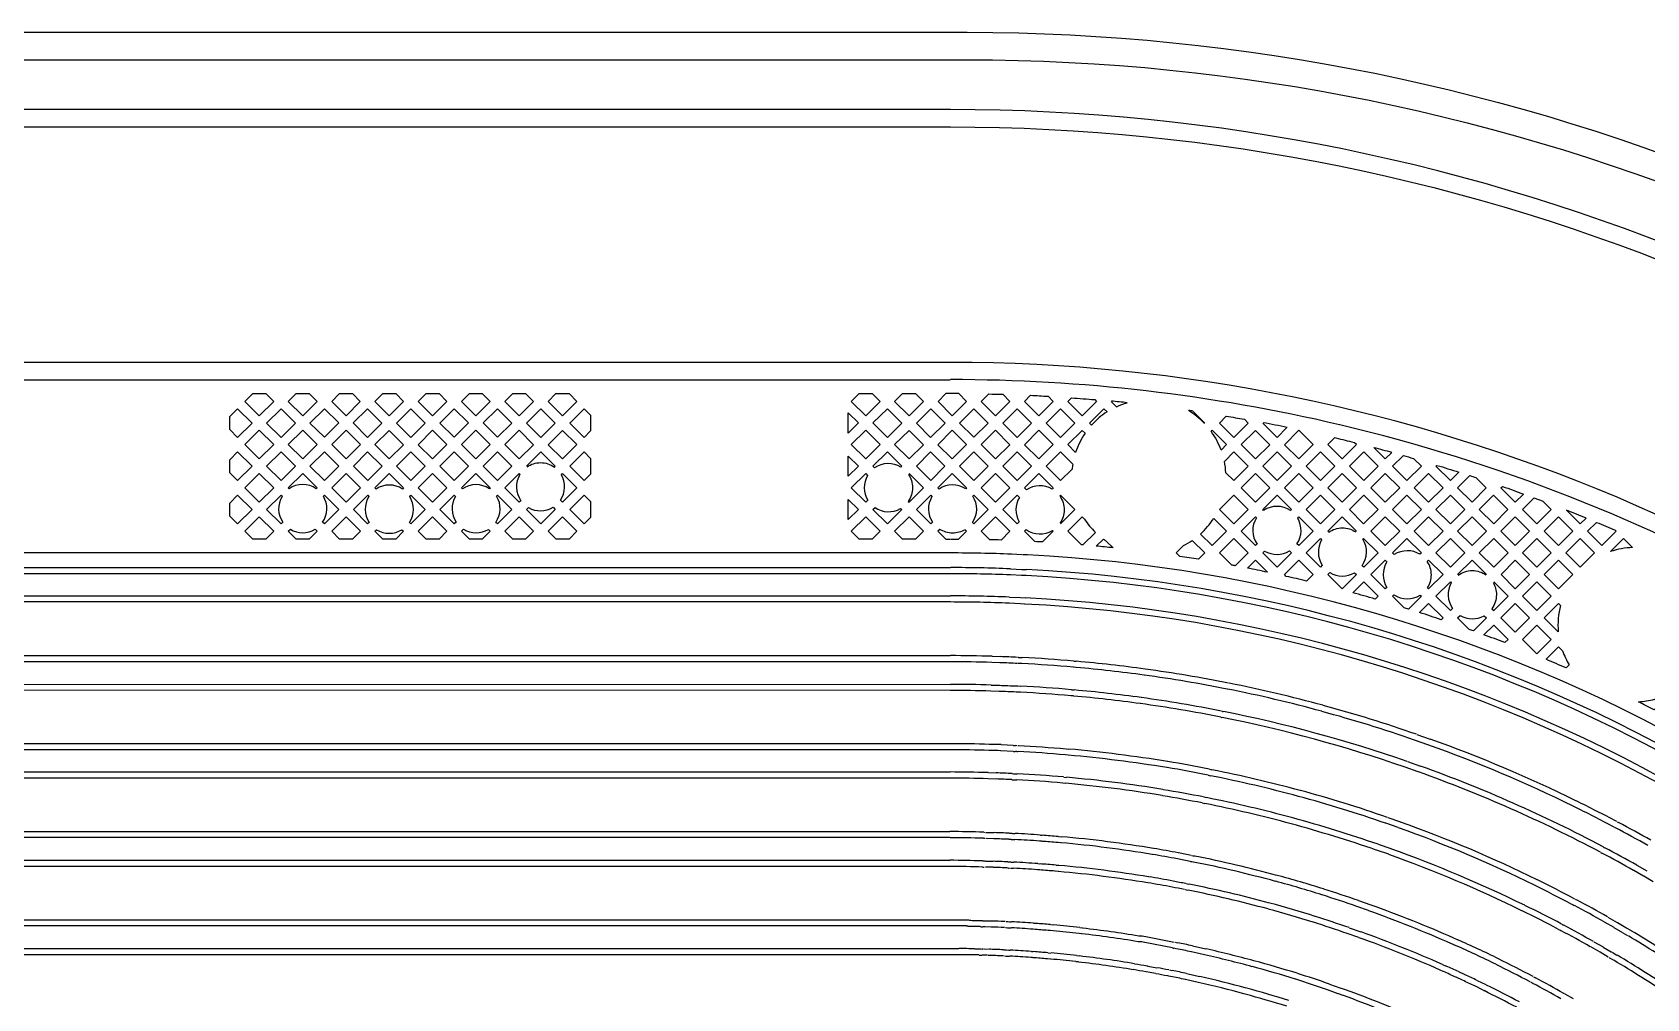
# Model space of a CAD drawing. Header units: millimetres. Extents: x 3175 to 3429, y -23 to 156.
# Drawn here: x 3305.44 to 3317.36, y 96.18 to 103.31 of the extents above; entities that cross this region are included whole.
import ezdxf

# ---------------------------------------------------------------- set-up
doc = ezdxf.new("R2010")
doc.units = ezdxf.units.MM
doc.header["$LTSCALE"] = 23.1
doc.layers.add('gbr-dxf_layer0', color=7, linetype='CONTINUOUS')
doc.layers.add('gbr-outline-dxf_layer1', color=2, linetype='CONTINUOUS')

msp = doc.modelspace()

# ---------------------------------------------------------------- linework, layer by layer
at = {"layer": 'gbr-dxf_layer0'}
for p, q in [((3311.468, 100.352), (3311.468, 100.501)), ((3313.146, 100.209), (3313.089, 100.267)), ((3311.468, 100.033), (3311.468, 100.181)), ((3311.468, 99.713), (3311.468, 99.861)), ((3312.752, 99.454), (3312.673, 99.458)), ((3312.775, 99.453), (3312.755, 99.454)), ((3312.788, 99.452), (3312.777, 99.453)), ((3316.709, 98.884), (3316.605, 98.988))]:
    msp.add_line(p, q, dxfattribs=at)
at = {"layer": 'gbr-dxf_layer0', "color": 1}
for p, q in [((3312.221, 99.314), (3284.523, 99.314)), ((3284.524, 99.359), (3312.222, 99.359)), ((3312.666, 99.35), (3312.75, 99.346)), ((3312.747, 99.301), (3312.666, 99.305)), ((3312.78, 99.3), (3312.748, 99.301)), ((3312.751, 99.346), (3312.783, 99.344)), ((3312.222, 99.105), (3284.517, 99.105)), ((3284.519, 99.15), (3312.221, 99.15)), ((3312.738, 99.092), (3312.656, 99.096)), ((3312.657, 99.141), (3312.739, 99.137)), ((3312.769, 99.09), (3312.739, 99.092)), ((3312.74, 99.137), (3312.773, 99.135))]:
    msp.add_line(p, q, dxfattribs=at)
at = {"layer": 'gbr-dxf_layer0', "color": 2}
for p, q in [((3284.487, 98.709), (3312.22, 98.709)), ((3312.53, 98.704), (3312.59, 98.702)), ((3312.219, 98.664), (3284.488, 98.664)), ((3312.587, 98.657), (3312.528, 98.659)), ((3312.748, 98.65), (3312.721, 98.652)), ((3313.148, 98.622), (3313.129, 98.624)), ((3313.134, 98.668), (3313.15, 98.667)), ((3312.219, 98.452), (3285.061, 98.455)), ((3285.062, 98.5), (3312.22, 98.497)), ((3312.581, 98.445), (3312.521, 98.447)), ((3312.523, 98.492), (3312.581, 98.49)), ((3312.719, 98.485), (3312.739, 98.483)), ((3313.116, 98.457), (3313.134, 98.456)), ((3313.129, 98.411), (3313.111, 98.413)), ((3315.746, 98.051), (3315.648, 98.085)), ((3315.664, 98.127), (3315.762, 98.093)), ((3315.675, 97.851), (3315.578, 97.885)), ((3315.595, 97.927), (3315.691, 97.893)), ((3317.289, 97.161), (3317.363, 97.119)), ((3317.339, 97.081), (3317.266, 97.122)), ((3317.409, 97.04), (3317.34, 97.08))]:
    msp.add_line(p, q, dxfattribs=at)
at = {"layer": 'gbr-dxf_layer0', "color": 3}
for p, q in [((3312.219, 98.014), (3284.457, 98.014)), ((3284.459, 98.059), (3312.218, 98.059)), ((3312.686, 98.002), (3312.594, 98.007)), ((3312.597, 98.052), (3312.686, 98.047)), ((3312.709, 98.001), (3312.701, 98.002)), ((3312.703, 98.047), (3312.712, 98.046)), ((3313.091, 97.975), (3313.071, 97.976)), ((3313.076, 98.021), (3313.096, 98.019)), ((3284.458, 97.85), (3312.219, 97.85)), ((3312.501, 97.845), (3312.56, 97.843)), ((3312.218, 97.805), (3284.457, 97.805)), ((3312.557, 97.798), (3312.501, 97.8)), ((3313.073, 97.766), (3313.052, 97.768)), ((3313.058, 97.812), (3313.078, 97.81)), ((3315.45, 97.514), (3315.544, 97.481)), ((3315.527, 97.439), (3315.436, 97.471)), ((3315.457, 97.242), (3315.367, 97.273)), ((3315.38, 97.316), (3315.473, 97.284)), ((3317.074, 96.779), (3317.144, 96.739)), ((3317.121, 96.701), (3317.051, 96.74)), ((3317.186, 96.663), (3317.122, 96.7)), ((3317.146, 96.738), (3317.207, 96.702)), ((3317.223, 96.641), (3317.189, 96.661)), ((3317.017, 96.519), (3316.948, 96.558)), ((3316.971, 96.596), (3317.04, 96.558)), ((3317.041, 96.557), (3317.099, 96.522)), ((3317.078, 96.483), (3317.017, 96.519)), ((3317.117, 96.46), (3317.09, 96.476)), ((3317.101, 96.521), (3317.107, 96.518))]:
    msp.add_line(p, q, dxfattribs=at)
at = {"layer": 'gbr-dxf_layer0', "color": 4}
for p, q in [((3284.499, 97.41), (3312.217, 97.41)), ((3312.471, 97.405), (3312.478, 97.404)), ((3312.486, 97.404), (3312.544, 97.402)), ((3312.887, 97.384), (3312.899, 97.383)), ((3313.019, 97.374), (3313.04, 97.372)), ((3312.218, 97.365), (3284.5, 97.365)), ((3312.543, 97.357), (3312.485, 97.359)), ((3312.896, 97.338), (3312.881, 97.339)), ((3313.037, 97.327), (3313.016, 97.329)), ((3312.218, 97.153), (3284.34, 97.153)), ((3284.342, 97.198), (3312.217, 97.198)), ((3312.473, 97.193), (3312.481, 97.193)), ((3312.536, 97.146), (3312.48, 97.148)), ((3312.484, 97.192), (3312.536, 97.191)), ((3312.868, 97.173), (3312.882, 97.172)), ((3313.001, 97.162), (3313.021, 97.161)), ((3312.88, 97.127), (3312.865, 97.128)), ((3313.018, 97.116), (3312.995, 97.118)), ((3315.235, 96.9), (3315.324, 96.869)), ((3315.307, 96.827), (3315.221, 96.857)), ((3315.237, 96.627), (3315.151, 96.657)), ((3315.165, 96.7), (3315.251, 96.669)), ((3315.947, 96.57), (3315.922, 96.581)), ((3315.939, 96.623), (3315.965, 96.612)), ((3315.854, 96.429), (3315.88, 96.417)), ((3315.86, 96.377), (3315.837, 96.387)), ((3316.001, 96.313), (3315.954, 96.334)), ((3315.972, 96.376), (3316.019, 96.354)), ((3316.11, 96.311), (3316.175, 96.28)), ((3316.154, 96.24), (3316.092, 96.27)), ((3316.756, 96.212), (3316.819, 96.177))]:
    msp.add_line(p, q, dxfattribs=at)
at = {"layer": 'gbr-dxf_layer0', "color": 5}
for p, q in [((3312.405, 96.754), (3312.441, 96.753)), ((3312.441, 96.708), (3312.405, 96.709)), ((3312.459, 96.752), (3312.478, 96.752)), ((3312.476, 96.707), (3312.46, 96.707)), ((3312.522, 96.705), (3312.477, 96.707)), ((3312.48, 96.752), (3312.524, 96.75)), ((3312.633, 96.746), (3312.635, 96.746)), ((3312.846, 96.688), (3312.833, 96.689)), ((3312.834, 96.734), (3312.849, 96.733)), ((3312.979, 96.677), (3312.957, 96.679)), ((3312.96, 96.724), (3312.982, 96.722)), ((3313.19, 96.655), (3313.173, 96.657)), ((3313.177, 96.702), (3313.197, 96.7)), ((3284.498, 96.546), (3312.284, 96.546)), ((3312.401, 96.545), (3312.435, 96.544)), ((3312.456, 96.543), (3312.467, 96.543)), ((3312.47, 96.543), (3312.5, 96.542)), ((3312.615, 96.537), (3312.622, 96.537)), ((3313.862, 96.551), (3313.656, 96.592)), ((3313.664, 96.636), (3313.873, 96.594)), ((3313.889, 96.545), (3313.872, 96.549)), ((3313.88, 96.593), (3313.897, 96.589)), ((3314.009, 96.566), (3314.107, 96.544)), ((3312.286, 96.501), (3284.497, 96.501)), ((3312.432, 96.499), (3312.398, 96.5)), ((3312.469, 96.498), (3312.455, 96.498)), ((3312.496, 96.497), (3312.47, 96.498)), ((3312.828, 96.479), (3312.817, 96.48)), ((3312.819, 96.525), (3312.832, 96.524)), ((3312.96, 96.468), (3312.938, 96.47)), ((3312.943, 96.515), (3312.963, 96.513)), ((3313.167, 96.447), (3313.148, 96.449)), ((3313.154, 96.494), (3313.173, 96.492)), ((3314.096, 96.501), (3314.001, 96.522)), ((3313.737, 96.361), (3313.667, 96.374)), ((3313.83, 96.344), (3313.824, 96.345)), ((3313.846, 96.34), (3313.831, 96.343)), ((3313.839, 96.388), (3313.856, 96.384)), ((3314.051, 96.296), (3313.956, 96.317)), ((3313.966, 96.361), (3314.061, 96.34)), ((3315.085, 96.213), (3315.006, 96.241)), ((3315.02, 96.284), (3315.103, 96.255)), ((3315.121, 96.2), (3315.087, 96.212)), ((3315.105, 96.254), (3315.135, 96.243))]:
    msp.add_line(p, q, dxfattribs=at)
at = {"layer": 'gbr-dxf_layer0', "linetype": 'Continuous'}
for points in [[(3280.54, 94.446), (3280.54, 102.311, -0.414216), (3281.337, 103.108), (3312.345, 103.108, -0.202307), (3323.015, 98.606, 0.202311), (3324.235, 98.091), (3329.735, 98.091, 0.202315), (3330.956, 98.606, -0.202307), (3341.626, 103.108), (3363.157, 103.108, -0.414217), (3363.953, 102.311), (3363.953, 99.379)], [(3330.552, 97.95, -0.11836), (3329.611, 97.724), (3324.111, 97.724, -0.202298), (3322.628, 98.35, 0.202302), (3312.221, 102.741), (3281.21, 102.741, -0.1755), (3281.098, 102.694), (3280.94, 102.535, -0.021764), (3280.941, 102.52, -0.125832), (3280.919, 102.434), (3280.919, 101.69, -0.355796), (3280.879, 101.641)], [(3281.046, 101.742), (3281.046, 102.31, -0.377394), (3281.314, 102.613), (3312.221, 102.613, -0.202308), (3322.537, 98.261, 0.202304), (3324.111, 97.597), (3329.611, 97.597, 0.118898), (3330.613, 97.838, 0.264777), (3330.852, 97.98, 0.049743), (3331.186, 98.261, -0.012228), (3331.689, 98.753, 0.308379), (3331.923, 98.966, -0.021115), (3332.864, 99.735, 0.268033), (3333.089, 99.901, -0.026221), (3334.359, 100.717, 0.214143), (3334.559, 100.83, -0.03315), (3336.288, 101.636, 0.130853), (3336.422, 101.688, -0.090345), (3341.501, 102.613), (3362.805, 102.613)], [(3361.52, 101.71), (3361.52, 101.113, -0.414254), (3361.47, 101.063), (3361.109, 101.063), (3361.109, 101.015), (3360.78, 101.015), (3360.78, 101.063), (3360.745, 101.063, 0.064068), (3360.532, 101.036, 0.013699), (3360.38, 100.992, 0.036904), (3360.347, 100.994, 0.080213), (3360.275, 100.982, 0.02431), (3360.013, 100.874), (3341.501, 100.874, 0.202298), (3332.432, 97.047, -0.202305), (3329.611, 95.857), (3324.111, 95.857, -0.202305), (3321.29, 97.047, 0.202298), (3312.221, 100.874), (3284.036, 100.874)], [(3282.915, 100.8), (3283.182, 100.8), (3283.448, 100.8), (3283.705, 100.8, -0.206185), (3283.769, 100.772), (3283.795, 100.746), (3312.219, 100.746)], [(3312.13, 100.586), (3312.235, 100.48), (3312.341, 100.586), (3312.283, 100.644, 0.001231), (3312.224, 100.645)], [(3313.408, 100.586), (3313.448, 100.547, -0.036609), (3313.526, 100.576)], [(3314.1, 100.426), (3314.011, 100.515, 0.000697), (3313.981, 100.519)], [(3313.089, 100.267), (3313.194, 100.372), (3313.216, 100.351, 0.06978), (3313.146, 100.209)], [(3315.007, 100.267), (3315.113, 100.161), (3315.219, 100.267), (3315.204, 100.281, 0.002784), (3315.07, 100.314)], [(3309.096, 100.103, -0.150516), (3309.196, 100.134, -0.155451), (3309.299, 100.101), (3309.304, 100.107), (3309.198, 100.213), (3309.092, 100.107)], [(3315.806, 100.107), (3315.813, 100.114, -0.003423), (3315.975, 100.064)], [(3311.911, 100.049, -0.149556), (3311.942, 99.949, -0.154092), (3311.91, 99.847)], [(3313.029, 99.887, -0.153615), (3313.061, 99.785, -0.149892), (3313.03, 99.686)], [(3316.285, 99.947), (3316.296, 99.958, -0.003355), (3316.453, 99.902)], [(3312.228, 99.568, -0.001248), (3312.282, 99.568), (3312.341, 99.627), (3312.33, 99.639, -0.136429), (3312.238, 99.614, -0.141244), (3312.143, 99.641), (3312.129, 99.627)], [(3315.007, 99.627), (3315.014, 99.62, -0.153459), (3315.115, 99.652, -0.14783), (3315.214, 99.622)], [(3313.298, 99.517), (3313.351, 99.57, 0.011569), (3313.372, 99.555), (3313.423, 99.504)], [(3312.67, 99.458, 0.009922), (3312.224, 99.467, -0.036234), (3312.216, 99.467), (3285.125, 99.467)], [(3315.97, 99.303, -0.157025), (3316.074, 99.337, -0.152563), (3316.175, 99.305)], [(3316.227, 99.249, -0.134099), (3316.252, 99.159, -0.157028), (3316.218, 99.055)], [(3316.605, 98.988), (3316.711, 99.094), (3316.725, 99.08, 0.087119), (3316.709, 98.884)]]:
    msp.add_lwpolyline(points, format="xyb", dxfattribs=at)
for points in [[(3307.014, 100.586), (3307.072, 100.645), (3307.168, 100.645), (3307.226, 100.586), (3307.12, 100.48)], [(3307.334, 100.586), (3307.392, 100.645), (3307.488, 100.645), (3307.546, 100.586), (3307.44, 100.48)], [(3307.654, 100.586), (3307.712, 100.645), (3307.807, 100.645), (3307.865, 100.586), (3307.76, 100.48)], [(3307.973, 100.586), (3308.032, 100.645), (3308.127, 100.645), (3308.185, 100.586), (3308.079, 100.48)], [(3308.293, 100.586), (3308.351, 100.645), (3308.447, 100.645), (3308.505, 100.586), (3308.399, 100.48)], [(3308.613, 100.586), (3308.671, 100.645), (3308.766, 100.645), (3308.825, 100.586), (3308.719, 100.48)], [(3308.932, 100.586), (3308.991, 100.645), (3309.086, 100.645), (3309.144, 100.586), (3309.038, 100.48)], [(3309.252, 100.586), (3309.31, 100.645), (3309.406, 100.645), (3309.464, 100.586), (3309.358, 100.48)], [(3311.49, 100.586), (3311.548, 100.645), (3311.644, 100.645), (3311.702, 100.586), (3311.596, 100.48)], [(3311.81, 100.586), (3311.868, 100.645), (3311.964, 100.645), (3312.022, 100.586), (3311.916, 100.48)], [(3306.902, 100.379), (3306.902, 100.474), (3306.96, 100.532), (3307.066, 100.426), (3306.96, 100.32)], [(3307.174, 100.426), (3307.28, 100.532), (3307.386, 100.426), (3307.28, 100.32)], [(3307.494, 100.426), (3307.6, 100.532), (3307.706, 100.427), (3307.6, 100.321)], [(3307.813, 100.427), (3307.919, 100.532), (3308.025, 100.426), (3307.919, 100.32)], [(3308.133, 100.426), (3308.239, 100.532), (3308.345, 100.426), (3308.239, 100.32)], [(3308.453, 100.426), (3308.559, 100.532), (3308.665, 100.427), (3308.559, 100.321)], [(3308.773, 100.427), (3308.878, 100.532), (3308.984, 100.426), (3308.879, 100.321)], [(3309.092, 100.426), (3309.198, 100.532), (3309.304, 100.426), (3309.198, 100.32)], [(3309.412, 100.426), (3309.518, 100.532), (3309.565, 100.485), (3309.565, 100.368), (3309.518, 100.32)], [(3311.65, 100.427), (3311.756, 100.532), (3311.862, 100.426), (3311.756, 100.32)], [(3311.97, 100.426), (3312.076, 100.532), (3312.182, 100.426), (3312.075, 100.32)], [(3312.289, 100.426), (3312.395, 100.532), (3312.501, 100.426), (3312.395, 100.321)], [(3312.609, 100.426), (3312.715, 100.532), (3312.821, 100.426), (3312.715, 100.32)], [(3312.929, 100.426), (3313.035, 100.532), (3313.141, 100.426), (3313.035, 100.32)], [(3307.014, 100.267), (3307.12, 100.373), (3307.226, 100.267), (3307.12, 100.161)], [(3307.334, 100.267), (3307.44, 100.373), (3307.546, 100.267), (3307.44, 100.161)], [(3307.654, 100.267), (3307.76, 100.373), (3307.866, 100.267), (3307.76, 100.161)], [(3307.973, 100.267), (3308.079, 100.372), (3308.185, 100.266), (3308.079, 100.161)], [(3308.293, 100.266), (3308.399, 100.373), (3308.505, 100.267), (3308.399, 100.161)], [(3308.613, 100.267), (3308.719, 100.373), (3308.825, 100.267), (3308.719, 100.161)], [(3308.933, 100.267), (3309.038, 100.373), (3309.144, 100.266), (3309.039, 100.161)], [(3309.252, 100.266), (3309.358, 100.372), (3309.464, 100.267), (3309.358, 100.161)], [(3311.49, 100.267), (3311.596, 100.373), (3311.702, 100.267), (3311.596, 100.161)], [(3311.81, 100.267), (3311.916, 100.372), (3312.022, 100.266), (3311.916, 100.161)], [(3312.129, 100.266), (3312.235, 100.373), (3312.341, 100.267), (3312.235, 100.161)], [(3312.449, 100.267), (3312.555, 100.373), (3312.661, 100.266), (3312.555, 100.161)], [(3312.769, 100.266), (3312.875, 100.373), (3312.981, 100.267), (3312.875, 100.161)], [(3314.367, 100.267), (3314.473, 100.372), (3314.579, 100.266), (3314.473, 100.161)], [(3314.687, 100.266), (3314.793, 100.373), (3314.899, 100.267), (3314.793, 100.161)], [(3306.902, 100.059), (3306.902, 100.155), (3306.96, 100.213), (3307.066, 100.107), (3306.96, 100.001)], [(3307.174, 100.107), (3307.28, 100.213), (3307.386, 100.107), (3307.28, 100.001)], [(3307.494, 100.107), (3307.6, 100.213), (3307.706, 100.107), (3307.6, 100.001)], [(3307.814, 100.107), (3307.919, 100.213), (3308.026, 100.107), (3307.92, 100.001)], [(3308.133, 100.107), (3308.239, 100.213), (3308.345, 100.107), (3308.239, 100.001)], [(3308.453, 100.107), (3308.559, 100.213), (3308.665, 100.107), (3308.559, 100.001)], [(3308.773, 100.107), (3308.879, 100.213), (3308.985, 100.107), (3308.879, 100.001)], [(3309.412, 100.107), (3309.518, 100.213), (3309.565, 100.165), (3309.565, 100.048), (3309.518, 100.001)], [(3311.97, 100.107), (3312.075, 100.213), (3312.181, 100.107), (3312.076, 100.001)], [(3312.289, 100.107), (3312.395, 100.213), (3312.501, 100.107), (3312.395, 100.001)], [(3312.609, 100.107), (3312.715, 100.213), (3312.821, 100.107), (3312.715, 100.001)], [(3314.527, 100.107), (3314.633, 100.213), (3314.739, 100.107), (3314.633, 100.001)], [(3314.847, 100.107), (3314.953, 100.213), (3315.059, 100.107), (3314.953, 100.001)], [(3315.167, 100.107), (3315.273, 100.213), (3315.379, 100.107), (3315.273, 100.001)], [(3307.014, 99.947), (3307.12, 100.053), (3307.226, 99.947), (3307.12, 99.841)], [(3307.654, 99.947), (3307.76, 100.053), (3307.866, 99.947), (3307.76, 99.841)], [(3308.293, 99.947), (3308.399, 100.053), (3308.505, 99.947), (3308.399, 99.841)], [(3312.449, 99.947), (3312.555, 100.053), (3312.661, 99.947), (3312.555, 99.841)], [(3314.367, 99.947), (3314.473, 100.053), (3314.579, 99.947), (3314.473, 99.841)], [(3314.687, 99.947), (3314.793, 100.053), (3314.899, 99.947), (3314.793, 99.841)], [(3315.007, 99.947), (3315.113, 100.053), (3315.219, 99.947), (3315.113, 99.841)], [(3315.326, 99.947), (3315.432, 100.053), (3315.538, 99.947), (3315.432, 99.841)], [(3315.646, 99.947), (3315.752, 100.053), (3315.858, 99.947), (3315.752, 99.841)], [(3306.902, 99.739), (3306.902, 99.835), (3306.96, 99.893), (3307.066, 99.787), (3306.96, 99.681)], [(3309.412, 99.787), (3309.518, 99.893), (3309.565, 99.846), (3309.565, 99.728), (3309.518, 99.681)], [(3314.207, 99.787), (3314.313, 99.893), (3314.419, 99.787), (3314.313, 99.681)], [(3314.847, 99.787), (3314.953, 99.893), (3315.059, 99.787), (3314.953, 99.681)], [(3315.167, 99.787), (3315.273, 99.893), (3315.378, 99.787), (3315.272, 99.681)], [(3315.486, 99.787), (3315.592, 99.893), (3315.698, 99.787), (3315.592, 99.681)], [(3315.806, 99.787), (3315.912, 99.893), (3316.018, 99.787), (3315.912, 99.681)], [(3316.126, 99.787), (3316.231, 99.893), (3316.337, 99.787), (3316.232, 99.681)], [(3307.014, 99.627), (3307.12, 99.733), (3307.226, 99.627), (3307.168, 99.569), (3307.073, 99.569)], [(3307.654, 99.627), (3307.76, 99.733), (3307.866, 99.627), (3307.807, 99.569), (3307.712, 99.569)], [(3308.293, 99.627), (3308.399, 99.733), (3308.505, 99.627), (3308.447, 99.569), (3308.352, 99.569)], [(3308.932, 99.627), (3309.038, 99.733), (3309.144, 99.627), (3309.086, 99.569), (3308.991, 99.569)], [(3309.252, 99.627), (3309.358, 99.733), (3309.464, 99.627), (3309.406, 99.569), (3309.311, 99.569)], [(3311.49, 99.627), (3311.596, 99.733), (3311.702, 99.627), (3311.643, 99.569), (3311.548, 99.569)], [(3311.81, 99.627), (3311.916, 99.733), (3312.022, 99.627), (3311.963, 99.569), (3311.868, 99.569)], [(3315.326, 99.627), (3315.432, 99.733), (3315.538, 99.627), (3315.432, 99.521)], [(3315.646, 99.627), (3315.752, 99.733), (3315.858, 99.627), (3315.752, 99.521)], [(3315.966, 99.627), (3316.072, 99.733), (3316.178, 99.627), (3316.072, 99.521)], [(3316.285, 99.627), (3316.391, 99.733), (3316.497, 99.627), (3316.391, 99.521)], [(3316.605, 99.627), (3316.711, 99.733), (3316.817, 99.627), (3316.711, 99.521)], [(3315.806, 99.467), (3315.912, 99.573), (3316.018, 99.467), (3315.912, 99.361)], [(3316.126, 99.467), (3316.232, 99.573), (3316.338, 99.467), (3316.232, 99.361)], [(3316.445, 99.467), (3316.551, 99.573), (3316.657, 99.467), (3316.551, 99.361)], [(3316.765, 99.467), (3316.871, 99.573), (3316.977, 99.467), (3316.871, 99.361)], [(3316.286, 99.308), (3316.391, 99.413), (3316.497, 99.308), (3316.391, 99.202)], [(3316.605, 99.308), (3316.711, 99.413), (3316.817, 99.307), (3316.711, 99.202)], [(3316.445, 99.148), (3316.551, 99.254), (3316.657, 99.148), (3316.551, 99.042)], [(3316.285, 98.988), (3316.391, 99.094), (3316.497, 98.988), (3316.391, 98.882)], [(3316.445, 98.828), (3316.551, 98.934), (3316.657, 98.828), (3316.551, 98.722)]]:
    msp.add_lwpolyline(points, close=True, dxfattribs=at)
for points in [[(3312.221, 100.645), (3312.188, 100.645), (3312.13, 100.586)], [(3311.468, 100.501), (3311.542, 100.427), (3311.468, 100.352)], [(3314.146, 100.365), (3314.154, 100.373), (3314.26, 100.267), (3314.22, 100.227)], [(3314.527, 100.426), (3314.633, 100.32), (3314.706, 100.394)], [(3315.068, 100.314), (3315.057, 100.317), (3315.007, 100.267)], [(3315.481, 100.209), (3315.432, 100.161), (3315.348, 100.245)], [(3311.468, 100.181), (3311.542, 100.107), (3311.468, 100.033)], [(3311.91, 99.847), (3311.916, 99.841), (3312.022, 99.947), (3311.916, 100.053)], [(3315.975, 100.064), (3315.912, 100.001), (3315.806, 100.107)], [(3313.035, 99.681), (3313.14, 99.787), (3313.035, 99.893), (3313.029, 99.887)], [(3316.453, 99.902), (3316.391, 99.841), (3316.285, 99.947)], [(3311.468, 99.861), (3311.542, 99.787), (3311.468, 99.713)], [(3316.914, 99.725), (3316.871, 99.681), (3316.769, 99.783)], [(3315.219, 99.627), (3315.113, 99.733), (3315.007, 99.627)], [(3312.129, 99.627), (3312.188, 99.569), (3312.222, 99.569)], [(3317.095, 99.477), (3317.191, 99.573), (3317.257, 99.507)], [(3314.414, 99.354), (3314.473, 99.413), (3314.562, 99.324)], [(3316.178, 99.308), (3316.072, 99.414), (3315.966, 99.308)], [(3316.218, 99.055), (3316.232, 99.042), (3316.338, 99.148), (3316.232, 99.254)]]:
    msp.add_lwpolyline(points, dxfattribs=at)
for points in [[(3312.449, 100.586), (3312.504, 100.641, -0.002123), (3312.609, 100.639), (3312.661, 100.586), (3312.555, 100.48)], [(3312.769, 100.586), (3312.813, 100.631, -0.00264), (3312.943, 100.624), (3312.981, 100.586), (3312.875, 100.48)], [(3313.088, 100.586), (3313.115, 100.612, -0.003508), (3313.288, 100.599), (3313.3, 100.586), (3313.194, 100.48)], [(3313.248, 100.426), (3313.354, 100.532), (3313.378, 100.509, 0.066401), (3313.264, 100.411)], [(3314.208, 100.426), (3314.258, 100.477, -0.002758), (3314.392, 100.454), (3314.419, 100.426), (3314.313, 100.32)], [(3311.65, 100.107), (3311.756, 100.213), (3311.862, 100.107), (3311.856, 100.101, 0.297467), (3311.662, 100.095)], [(3312.929, 100.107), (3313.035, 100.213), (3313.125, 100.123, 0.016227), (3313.12, 100.086), (3313.035, 100.001)], [(3314.244, 100.143), (3314.313, 100.213), (3314.419, 100.107), (3314.313, 100.001), (3314.255, 100.059, 0.037297)], [(3315.486, 100.107), (3315.566, 100.186, -0.001572), (3315.639, 100.165), (3315.698, 100.107), (3315.592, 100.001)], [(3307.334, 99.947), (3307.44, 100.053), (3307.546, 99.947), (3307.54, 99.941, 0.308534), (3307.34, 99.941)], [(3307.973, 99.947), (3308.079, 100.053), (3308.185, 99.947), (3308.177, 99.939, 0.29942), (3307.982, 99.939)], [(3308.613, 99.947), (3308.719, 100.053), (3308.825, 99.947), (3308.819, 99.941, 0.308192), (3308.619, 99.94)], [(3308.933, 99.947), (3309.039, 100.053), (3309.044, 100.048, 0.297885), (3309.051, 99.853), (3309.038, 99.841)], [(3309.343, 99.856, 0.287313), (3309.35, 100.045), (3309.358, 100.053), (3309.464, 99.947), (3309.358, 99.841)], [(3311.49, 99.947), (3311.596, 100.053), (3311.61, 100.039, 0.274582), (3311.612, 99.857), (3311.596, 99.841)], [(3312.129, 99.947), (3312.235, 100.053), (3312.341, 99.947), (3312.335, 99.94, 0.302287), (3312.138, 99.939)], [(3312.769, 99.947), (3312.875, 100.053), (3312.981, 99.947), (3312.973, 99.939, 0.288636), (3312.783, 99.933)], [(3315.966, 99.947), (3316.057, 100.038, -0.000977), (3316.101, 100.024), (3316.177, 99.947), (3316.072, 99.841)], [(3307.174, 99.787), (3307.28, 99.893), (3307.288, 99.885, 0.291961), (3307.293, 99.694), (3307.28, 99.681)], [(3307.587, 99.694, 0.293312), (3307.593, 99.886), (3307.6, 99.893), (3307.706, 99.787), (3307.6, 99.681)], [(3307.814, 99.787), (3307.92, 99.893), (3307.928, 99.884, 0.292683), (3307.931, 99.692), (3307.919, 99.681)], [(3308.228, 99.692, 0.292677), (3308.23, 99.884), (3308.239, 99.893), (3308.345, 99.787), (3308.239, 99.681)], [(3308.453, 99.787), (3308.559, 99.893), (3308.567, 99.885, 0.289504), (3308.573, 99.695), (3308.559, 99.681)], [(3308.866, 99.693, 0.295791), (3308.872, 99.886), (3308.879, 99.893), (3308.985, 99.787), (3308.878, 99.681)], [(3311.97, 99.787), (3312.076, 99.893), (3312.085, 99.883, 0.287555), (3312.089, 99.694), (3312.076, 99.681)], [(3312.385, 99.692, 0.297782), (3312.388, 99.886), (3312.395, 99.893), (3312.501, 99.787), (3312.395, 99.681)], [(3312.609, 99.787), (3312.715, 99.893), (3312.731, 99.877, 0.274793), (3312.729, 99.696), (3312.715, 99.681)], [(3314.527, 99.787), (3314.633, 99.893), (3314.739, 99.787), (3314.732, 99.78, 0.306342), (3314.533, 99.781)], [(3316.445, 99.787), (3316.532, 99.873, -0.001381), (3316.594, 99.85), (3316.657, 99.787), (3316.551, 99.681)], [(3309.092, 99.787), (3309.107, 99.802, 0.272164), (3309.288, 99.804), (3309.304, 99.787), (3309.198, 99.681)], [(3311.65, 99.787), (3311.665, 99.802, 0.287831), (3311.853, 99.795), (3311.862, 99.787), (3311.756, 99.681)], [(3307.334, 99.627), (3307.349, 99.642, 0.276876), (3307.531, 99.642), (3307.546, 99.627), (3307.487, 99.569), (3307.392, 99.569)], [(3307.973, 99.627), (3307.985, 99.639, 0.285964), (3308.173, 99.639), (3308.185, 99.627), (3308.127, 99.569), (3308.032, 99.569)], [(3308.613, 99.627), (3308.628, 99.642, 0.277215), (3308.811, 99.641), (3308.825, 99.627), (3308.766, 99.569), (3308.671, 99.569)], [(3312.449, 99.627), (3312.555, 99.733), (3312.661, 99.627), (3312.596, 99.562, 0.001881), (3312.512, 99.565)], [(3312.769, 99.627), (3312.781, 99.64, 0.296614), (3312.975, 99.633), (3312.981, 99.627), (3312.901, 99.548, 0.001292), (3312.845, 99.551)], [(3313.088, 99.627), (3313.194, 99.733), (3313.212, 99.716, 0.05558), (3313.292, 99.619), (3313.199, 99.526), (3313.189, 99.527)], [(3314.068, 99.607, 0.066354), (3314.165, 99.722), (3314.259, 99.627), (3314.154, 99.521)], [(3314.367, 99.627), (3314.473, 99.733), (3314.48, 99.726, 0.294721), (3314.485, 99.533), (3314.473, 99.521)], [(3314.78, 99.534, 0.290577), (3314.785, 99.725), (3314.793, 99.733), (3314.899, 99.627), (3314.793, 99.521)], [(3316.925, 99.627), (3316.991, 99.693, -0.003042), (3317.129, 99.635), (3317.137, 99.627), (3317.031, 99.521)], [(3313.888, 99.467), (3313.941, 99.521, 0.033675), (3314.007, 99.56), (3314.1, 99.467), (3314.052, 99.42, 0.0031), (3313.914, 99.441)], [(3314.207, 99.467), (3314.313, 99.573), (3314.419, 99.467), (3314.324, 99.372, 0.000673), (3314.298, 99.377)], [(3314.847, 99.467), (3314.953, 99.573), (3314.962, 99.564, 0.286634), (3314.967, 99.376), (3314.953, 99.361)], [(3315.261, 99.373, 0.298641), (3315.267, 99.568), (3315.272, 99.573), (3315.378, 99.467), (3315.273, 99.361)], [(3315.486, 99.467), (3315.592, 99.573), (3315.698, 99.467), (3315.688, 99.457, 0.288567), (3315.498, 99.455)], [(3314.527, 99.467), (3314.541, 99.481, 0.279058), (3314.725, 99.482), (3314.739, 99.467), (3314.633, 99.361)], [(3314.687, 99.307), (3314.793, 99.413), (3314.899, 99.308), (3314.851, 99.26, 0.003421), (3314.7, 99.294)], [(3315.326, 99.308), (3315.432, 99.413), (3315.444, 99.401, 0.287808), (3315.443, 99.212), (3315.432, 99.202)], [(3315.742, 99.404), (3315.752, 99.414), (3315.858, 99.308), (3315.752, 99.202), (3315.744, 99.21, 0.143676), (3315.772, 99.306, 0.147577)], [(3315.007, 99.308), (3315.022, 99.323, 0.277143), (3315.205, 99.321), (3315.219, 99.308), (3315.113, 99.202)], [(3315.192, 99.173), (3315.273, 99.254), (3315.378, 99.148), (3315.357, 99.127, 0.003798)], [(3315.486, 99.148), (3315.496, 99.158, 0.296834), (3315.69, 99.156), (3315.698, 99.148), (3315.603, 99.053, 0.000814), (3315.571, 99.063)], [(3315.806, 99.148), (3315.912, 99.254), (3315.919, 99.246, 0.287786), (3315.928, 99.058), (3315.912, 99.042)], [(3315.685, 99.027), (3315.752, 99.094), (3315.858, 98.988), (3315.845, 98.974, 0.003713)], [(3315.966, 98.988), (3315.984, 99.006, 0.268289), (3316.162, 99.004), (3316.178, 98.988), (3316.082, 98.892, 0.000797), (3316.051, 98.903)], [(3316.16, 98.863), (3316.232, 98.934), (3316.338, 98.828), (3316.314, 98.805, 0.003636)], [(3316.619, 98.682), (3316.711, 98.774), (3316.74, 98.745, 0.051047), (3316.79, 98.641), (3316.767, 98.618, 0.003566)], [(3317.3, 98.369, 0.052731), (3317.418, 98.387), (3317.457, 98.349), (3317.417, 98.309, 0.002919)]]:
    msp.add_lwpolyline(points, format="xyb", close=True, dxfattribs=at)
at = {"layer": 'gbr-dxf_layer0', "color": 2, "linetype": 'Continuous'}
for points in [[(3312.722, 98.697, -0.026571), (3312.724, 98.696), (3312.752, 98.695)], [(3312.583, 98.49, -0.00309), (3312.709, 98.485), (3312.716, 98.485)]]:
    msp.add_lwpolyline(points, format="xyb", dxfattribs=at)
msp.add_lwpolyline([(3312.737, 98.439), (3312.715, 98.44), (3312.708, 98.44)], dxfattribs=at)
at = {"layer": 'gbr-dxf_layer0', "color": 3, "linetype": 'Continuous'}
for points in [[(3312.72, 98.046, -0.02612), (3312.723, 98.046, -0.008973), (3313.075, 98.021)], [(3317.207, 96.702, -0.051799), (3317.211, 96.7), (3317.247, 96.679)], [(3317.638, 96.38, -0.056621), (3317.633, 96.383, 0.012261), (3317.227, 96.639)], [(3317.109, 96.517, -0.0435), (3317.113, 96.515), (3317.141, 96.498)], [(3317.537, 96.196, -0.068014), (3317.532, 96.199, 0.012743), (3317.118, 96.46)]]:
    msp.add_lwpolyline(points, format="xyb", dxfattribs=at)
at = {"layer": 'gbr-dxf_layer0', "color": 4, "linetype": 'Continuous'}
msp.add_lwpolyline([(3312.479, 97.359, -0.026268), (3312.477, 97.359), (3312.467, 97.36)], format="xyb", dxfattribs=at)
at = {"layer": 'gbr-dxf_layer0', "color": 5, "linetype": 'Continuous'}
for points in [[(3284.463, 96.759), (3312.348, 96.759, -0.174671), (3312.362, 96.755, -0.002206), (3312.404, 96.754)], [(3312.404, 96.709, 0.002694), (3312.353, 96.71, -0.057236), (3312.348, 96.711, -0.099751), (3312.34, 96.714), (3284.463, 96.714)], [(3313.655, 96.592, 0.047933), (3313.612, 96.596, -0.057326), (3313.607, 96.597, 0.012356), (3313.191, 96.655)], [(3313.199, 96.699, -0.012234), (3313.612, 96.641, -0.046944), (3313.663, 96.636)], [(3312.613, 96.492, -0.023845), (3312.611, 96.492, 0.003331), (3312.501, 96.496)], [(3313.581, 96.434, -0.002825), (3313.673, 96.419, -0.062364), (3313.679, 96.417), (3313.746, 96.405)]]:
    msp.add_lwpolyline(points, format="xyb", dxfattribs=at)
at = {"layer": 'gbr-dxf_layer0'}
for centre, radius, start, end in [((3312.221, 88.212), 12.535, 76.7519, 89.9984), ((3312.221, 88.212), 12.433, 83.9774, 84.5141), ((3313.686, 100.03), 0.569, 43.794, 59.0226), ((3313.686, 100.03), 0.569, 20.2883, 36.0867), ((3312.221, 88.212), 12.433, 78.468, 79.3001), ((3312.221, 88.211), 12.535, 44.2502, 76.7423), ((3312.22, 88.211), 12.433, 74.7952, 75.4297), ((3312.221, 88.211), 12.433, 67.8194, 68.5397), ((3312.22, 88.212), 11.357, 83.9212, 84.5551), ((3312.22, 88.212), 11.255, 60.4951, 87.0959), ((3317.276, 98.938), 0.569, 91.8403, 108.5242), ((3312.22, 88.212), 11.357, 78.0986, 78.8619)]:
    msp.add_arc(centre, radius, start, end, dxfattribs=at)
at = {"layer": 'gbr-dxf_layer0', "color": 1}
for centre, radius, start, end in [((3312.214, 88.212), 11.102, 87.6761, 89.9569), ((3312.214, 88.212), 11.147, 87.6855, 89.9515), ((3312.22, 88.212), 11.102, 60.4855, 87.1071), ((3312.22, 88.212), 11.147, 60.4793, 87.1017), ((3312.209, 88.212), 10.938, 87.6594, 89.9315), ((3312.209, 88.212), 10.893, 87.6541, 89.9266), ((3312.22, 88.212), 10.892, 60.4788, 87.1039), ((3312.22, 88.212), 10.937, 60.4853, 87.0937)]:
    msp.add_arc(centre, radius, start, end, dxfattribs=at)
at = {"layer": 'gbr-dxf_layer0', "color": 2}
for centre, radius, start, end in [((3312.202, 88.212), 10.497, 88.2128, 89.8925), ((3312.221, 88.211), 10.497, 87.2907, 87.9811), ((3312.215, 88.212), 10.497, 84.9857, 87.066), ((3312.202, 88.212), 10.452, 88.2181, 89.8978), ((3312.221, 88.211), 10.452, 87.2796, 87.9861), ((3312.215, 88.212), 10.452, 84.9913, 87.0716), ((3312.224, 88.211), 10.452, 82.1462, 84.9181), ((3312.224, 88.211), 10.497, 82.1394, 84.9279), ((3312.225, 88.211), 10.452, 78.7487, 82.1445), ((3312.224, 88.211), 10.497, 78.7311, 82.1381), ((3312.198, 88.212), 10.24, 88.1989, 89.8764), ((3312.198, 88.212), 10.285, 88.1932, 89.8707), ((3312.211, 88.212), 10.24, 87.2299, 87.9175), ((3312.215, 88.212), 10.285, 84.9842, 87.0725), ((3312.224, 88.211), 10.285, 82.1394, 84.9152), ((3312.218, 88.213), 10.452, 74.7737, 78.6917), ((3312.218, 88.213), 10.497, 74.7845, 78.6745), ((3312.215, 88.212), 10.24, 84.9896, 87.0616), ((3312.224, 88.211), 10.24, 82.1464, 84.9219), ((3312.223, 88.211), 10.24, 78.7737, 82.1348), ((3312.223, 88.211), 10.285, 78.7846, 82.1287), ((3312.222, 88.211), 10.497, 70.8639, 74.7998), ((3314.272, 98.483), 0.235, 256.6644, 258.7328), ((3314.271, 98.483), 0.19, 256.1716, 259.0511), ((3312.221, 88.211), 10.24, 70.8667, 78.7049), ((3312.221, 88.211), 10.285, 70.8595, 78.6983), ((3312.222, 88.211), 10.452, 70.8705, 74.7889), ((3312.22, 88.212), 10.497, 63.891, 70.2714), ((3312.22, 88.212), 10.452, 63.8978, 70.2781), ((3312.222, 88.211), 10.24, 62.0606, 70.2854), ((3312.222, 88.211), 10.285, 62.0725, 70.2786), ((3312.225, 88.209), 10.497, 62.0777, 63.9138), ((3312.225, 88.209), 10.452, 62.0667, 63.921), ((3317.349, 97.844), 0.461, 240.6149, 241.6279), ((3312.223, 88.21), 10.452, 60.5039, 61.9932), ((3317.349, 97.844), 0.416, 240.3558, 241.7983), ((3312.223, 88.21), 10.497, 60.4974, 61.9867), ((3317.346, 97.845), 0.673, 241.0625, 241.9442), ((3312.216, 88.214), 10.24, 60.4612, 61.9528), ((3317.346, 97.845), 0.628, 240.8873, 242.0592), ((3312.216, 88.214), 10.285, 60.4544, 61.946)]:
    msp.add_arc(centre, radius, start, end, dxfattribs=at)
at = {"layer": 'gbr-dxf_layer0', "color": 3}
for centre, radius, start, end in [((3312.19, 88.212), 9.847, 88.1491, 89.8262), ((3312.19, 88.212), 9.802, 88.157, 89.8159), ((3312.507, 96.346), 1.663, 87.054, 89.9999), ((3312.507, 96.346), 1.708, 87.016, 89.9534), ((3312.71, 98.462), 0.416, 266.9897, 268.8185), ((3312.71, 98.462), 0.461, 267.2319, 268.6929), ((3312.735, 98.461), 0.461, 267.2106, 268.0082), ((3312.212, 88.212), 9.802, 84.978, 87.0261), ((3312.222, 88.211), 9.802, 80.6269, 84.9119), ((3312.222, 88.211), 9.847, 80.6379, 84.9055), ((3312.186, 88.212), 9.638, 88.138, 89.795), ((3312.221, 88.212), 9.802, 78.8064, 80.6045), ((3312.221, 88.212), 9.847, 78.7995, 80.6153), ((3314.276, 98.482), 0.628, 257.0514, 258.5233), ((3312.223, 88.211), 9.846, 74.8015, 78.7006), ((3312.186, 88.212), 9.593, 88.127, 89.8013), ((3312.225, 88.211), 9.593, 87.3116, 88.0078), ((3312.224, 88.211), 9.638, 87.3032, 87.9995), ((3312.711, 98.462), 0.67, 266.9194, 268.5807), ((3312.711, 98.462), 0.625, 267.0191, 268.6229), ((3312.737, 98.461), 0.67, 266.6462, 267.7646), ((3312.737, 98.461), 0.625, 266.5002, 267.8734), ((3312.213, 88.212), 9.593, 84.9847, 87.0158), ((3312.213, 88.212), 9.638, 84.9772, 87.0084), ((3312.222, 88.211), 9.593, 80.6264, 84.907), ((3312.222, 88.211), 9.638, 80.638, 84.9006), ((3314.276, 98.482), 0.673, 256.9454, 258.4233), ((3312.223, 88.211), 9.801, 74.8087, 78.7076), ((3312.228, 88.21), 9.592, 78.869, 80.6472), ((3312.228, 88.21), 9.637, 78.8615, 80.658), ((3314.278, 98.481), 0.882, 257.0239, 258.3011), ((3314.278, 98.482), 0.837, 257.1151, 258.3874), ((3312.221, 88.211), 9.592, 74.7967, 78.6983), ((3312.221, 88.211), 9.637, 74.7898, 78.6912), ((3312.222, 88.211), 9.802, 70.8698, 74.8009), ((3312.222, 88.211), 9.847, 70.8816, 74.794), ((3312.221, 88.211), 9.637, 70.8771, 74.7861), ((3312.221, 88.211), 9.592, 70.8651, 74.7932), ((3312.222, 88.211), 9.802, 63.9091, 70.2878), ((3312.222, 88.211), 9.847, 63.9016, 70.2806), ((3312.222, 88.211), 9.637, 63.9029, 70.2812), ((3312.222, 88.211), 9.592, 63.9108, 70.2885), ((3312.219, 88.212), 9.802, 62.0747, 63.8834), ((3312.219, 88.212), 9.847, 62.0671, 63.8759), ((3317.341, 97.848), 1.065, 241.5138, 242.216), ((3312.215, 88.215), 9.847, 60.4485, 61.9395), ((3312.22, 88.211), 9.593, 62.0885, 63.8903), ((3312.22, 88.211), 9.638, 62.0799, 63.8822), ((3317.342, 97.848), 1.11, 241.4393, 242.3189), ((3312.215, 88.215), 9.802, 60.4557, 61.9271), ((3317.354, 97.841), 1.32, 240.8609, 241.6542), ((3312.222, 88.211), 9.592, 60.5058, 61.9707), ((3317.354, 97.841), 1.275, 240.9084, 241.5539), ((3312.222, 88.211), 9.637, 60.498, 61.9829), ((3312.21, 88.217), 9.847, 56.412, 59.2308), ((3317.096, 96.498), 0.0225, 236.1999, 246.3612), ((3312.208, 88.219), 9.638, 56.3076, 59.2042)]:
    msp.add_arc(centre, radius, start, end, dxfattribs=at)
at = {"layer": 'gbr-dxf_layer0', "color": 4}
for centre, radius, start, end in [((3312.175, 88.212), 9.198, 88.1711, 89.7322), ((3312.243, 88.21), 9.197, 87.4259, 88.1196), ((3312.713, 98.462), 1.065, 267.0235, 267.7319), ((3312.704, 97.811), 0.415, 265.6786, 266.5371), ((3312.707, 97.811), 0.415, 266.3967, 268.6149), ((3312.215, 88.212), 9.197, 85.8218, 86.9853), ((3312.233, 88.21), 9.197, 85.1059, 85.8423), ((3312.22, 88.212), 9.197, 80.6076, 84.8782), ((3312.175, 88.212), 9.153, 88.184, 89.7264), ((3312.243, 88.21), 9.152, 87.4374, 88.1122), ((3312.713, 98.462), 1.11, 266.9232, 267.7938), ((3312.704, 97.811), 0.46, 265.8197, 266.6862), ((3312.707, 97.811), 0.46, 266.5308, 268.7541), ((3312.215, 88.212), 9.152, 85.8347, 86.9792), ((3312.233, 88.21), 9.152, 85.0986, 85.8349), ((3312.22, 88.212), 9.152, 80.6204, 84.8716), ((3312.224, 88.211), 9.197, 79.4751, 80.6213), ((3312.276, 88.51), 8.893, 78.8246, 79.4437), ((3312.168, 88.212), 8.986, 88.1493, 89.6838), ((3312.168, 88.212), 8.941, 88.1427, 89.6773), ((3312.511, 98.427), 1.28, 267.6494, 268.2388), ((3312.511, 98.427), 1.235, 267.607, 268.1959), ((3312.253, 88.21), 8.985, 87.5021, 88.184), ((3312.253, 88.21), 8.94, 87.4955, 88.1776), ((3312.718, 98.461), 1.322, 266.8025, 267.4195), ((3312.718, 98.461), 1.277, 266.752, 267.3664), ((3312.711, 97.811), 0.627, 265.4636, 266.07), ((3312.707, 97.811), 0.672, 266.4198, 268.4145), ((3312.707, 97.811), 0.627, 266.6057, 268.3323), ((3312.214, 88.212), 8.94, 85.825, 86.9536), ((3312.214, 88.212), 8.985, 85.8329, 86.9617), ((3312.234, 88.21), 8.985, 85.1144, 85.8571), ((3312.22, 88.211), 8.985, 80.6172, 84.88), ((3312.224, 88.211), 9.152, 79.4683, 80.6343), ((3312.276, 88.51), 8.848, 78.8197, 79.4391), ((3314.27, 98.483), 1.322, 257.998, 258.8084), ((3314.27, 98.483), 1.277, 257.9395, 258.8881), ((3312.22, 88.211), 9.152, 74.7876, 78.6885), ((3312.22, 88.211), 9.197, 74.7949, 78.676), ((3312.234, 88.21), 8.94, 85.1263, 85.8493), ((3312.22, 88.211), 8.94, 80.6102, 84.8734), ((3312.224, 88.211), 8.94, 79.4695, 80.628), ((3312.224, 88.211), 8.985, 79.4773, 80.6354), ((3312.259, 88.513), 8.681, 78.7, 79.3352), ((3314.275, 98.482), 1.489, 257.8779, 258.6398), ((3312.223, 88.211), 8.985, 74.8098, 78.7001), ((3312.227, 88.21), 9.152, 72.5962, 74.8232), ((3312.227, 88.21), 9.197, 72.6039, 74.8312), ((3312.259, 88.513), 8.636, 78.7128, 79.3273), ((3314.275, 98.482), 1.534, 257.9319, 258.6936), ((3312.223, 88.211), 8.94, 74.8025, 78.6933), ((3312.222, 88.211), 9.152, 70.874, 72.5556), ((3312.222, 88.211), 9.197, 70.8816, 72.5633), ((3312.221, 88.211), 8.94, 72.5674, 74.7821), ((3312.221, 88.212), 8.985, 72.5537, 74.7891), ((3312.225, 88.21), 8.985, 70.9053, 72.5684), ((3312.223, 88.21), 9.152, 66.1635, 70.2913), ((3312.223, 88.21), 9.197, 66.171, 70.2779), ((3312.225, 88.21), 8.94, 70.8976, 72.582), ((3312.224, 88.21), 8.985, 66.1786, 70.3018), ((3312.224, 88.21), 8.94, 66.1708, 70.2938), ((3312.231, 88.207), 9.152, 63.9594, 66.0312), ((3312.231, 88.207), 9.197, 63.9671, 66.0389), ((3312.229, 88.208), 8.985, 65.3862, 66.0081), ((3312.215, 88.214), 9.152, 62.0764, 63.8454), ((3312.215, 88.214), 9.197, 62.0631, 63.853), ((3312.228, 88.208), 8.94, 65.3774, 66.0206), ((3312.232, 88.206), 8.94, 64.4264, 65.0542), ((3312.232, 88.206), 8.985, 64.4328, 65.0607), ((3317.352, 97.842), 1.76, 241.1693, 241.8363), ((3317.352, 97.842), 1.715, 241.2393, 241.7924), ((3312.209, 88.217), 9.197, 60.4221, 61.8942), ((3316.263, 96.447), 0.234, 242.657, 244.1925), ((3312.21, 88.216), 8.94, 62.0393, 63.7716), ((3312.21, 88.216), 8.985, 62.0465, 63.7786), ((3312.209, 88.217), 9.152, 60.4142, 61.8864), ((3316.741, 96.194), 0.0225, 52.4179, 66.5593)]:
    msp.add_arc(centre, radius, start, end, dxfattribs=at)
at = {"layer": 'gbr-dxf_layer0', "color": 5}
for centre, radius, start, end in [((3312.526, 98.427), 1.721, 267.1796, 267.7182), ((3312.526, 98.427), 1.676, 267.1494, 267.6884), ((3312.255, 88.21), 8.499, 87.5413, 88.1748), ((3312.255, 88.21), 8.544, 87.551, 88.174), ((3312.623, 96.724), 0.0225, 81.0737, 90.0098), ((3312.627, 96.724), 0.0225, 265.8958, 272.7121), ((3312.71, 97.811), 1.113, 266.089, 267.0532), ((3312.71, 97.811), 1.068, 266.0354, 267.1586), ((3312.7, 97.811), 1.113, 267.6936, 268.4948), ((3312.7, 97.811), 1.068, 267.7864, 268.4281), ((3312.205, 88.212), 8.5, 85.772, 86.855), ((3312.205, 88.212), 8.545, 85.7791, 86.8622), ((3312.226, 88.211), 8.499, 85.0723, 85.8021), ((3312.226, 88.211), 8.544, 85.0803, 85.7897), ((3312.219, 88.212), 8.499, 83.563, 84.8603), ((3312.219, 88.212), 8.544, 83.5695, 84.8667), ((3312.28, 91.884), 4.662, 88.5304, 89.9295), ((3312.513, 98.427), 1.885, 267.668, 268.2755), ((3312.253, 88.21), 8.335, 87.5267, 88.2745), ((3312.703, 97.811), 1.277, 266.4682, 267.4746), ((3312.717, 97.811), 1.277, 266.8967, 267.5312), ((3312.213, 88.212), 8.335, 85.8444, 86.9029), ((3313.955, 97.004), 0.463, 258.678, 259.5525), ((3312.204, 88.215), 8.499, 77.8042, 78.5555), ((3312.204, 88.215), 8.544, 77.812, 78.5635), ((3312.22, 88.211), 8.544, 74.794, 77.2244), ((3312.28, 91.884), 4.617, 88.5439, 89.9077), ((3312.513, 98.427), 1.93, 267.6269, 268.2354), ((3312.702, 97.811), 1.322, 266.4346, 267.4406), ((3312.717, 97.811), 1.322, 266.8313, 267.4673), ((3312.213, 88.212), 8.29, 85.8327, 86.9115), ((3312.235, 88.21), 8.29, 85.1464, 85.8763), ((3312.235, 88.21), 8.335, 85.1383, 85.8684), ((3312.218, 88.212), 8.29, 83.57, 84.8514), ((3312.218, 88.212), 8.335, 83.5613, 84.8635), ((3312.221, 88.211), 8.29, 80.6233, 83.4443), ((3312.221, 88.211), 8.335, 80.6159, 83.4368), ((3312.22, 88.211), 8.499, 74.7863, 77.2381), ((3312.234, 88.208), 8.544, 72.6555, 74.8836), ((3312.218, 88.212), 8.29, 79.9537, 80.5965), ((3312.277, 88.509), 7.986, 78.8385, 79.4576), ((3312.278, 88.509), 8.031, 78.8338, 79.4526), ((3312.214, 88.213), 8.29, 77.8796, 78.6368), ((3312.214, 88.213), 8.335, 77.8698, 78.6273), ((3312.216, 88.212), 8.29, 74.7584, 77.2091), ((3312.216, 88.212), 8.335, 74.7716, 77.2005), ((3312.234, 88.208), 8.499, 72.6483, 74.8765), ((3312.213, 88.214), 8.499, 70.8192, 72.4883), ((3312.213, 88.214), 8.544, 70.8268, 72.4958), ((3312.234, 88.208), 8.289, 72.656, 74.87), ((3312.234, 88.208), 8.334, 72.6468, 74.8826), ((3312.221, 88.211), 8.499, 66.1541, 70.0252), ((3312.221, 88.211), 8.544, 66.1625, 70.0369)]:
    msp.add_arc(centre, radius, start, end, dxfattribs=at)
at = {"layer": 'gbr-outline-dxf_layer1', "linetype": 'Continuous'}
msp.add_lwpolyline([(3280.337, 90.711), (3280.337, 102.311, -0.414215), (3281.337, 103.311), (3312.345, 103.311, -0.202312), (3323.161, 98.748, 0.202309), (3324.235, 98.295), (3329.735, 98.295, 0.202214), (3330.809, 98.748, -0.202322), (3341.626, 103.311), (3363.157, 103.311, -0.414215), (3364.157, 102.311), (3364.157, 90.711, -0.414215), (3363.157, 89.711), (3342.04, 89.711, 0.196009), (3340.293, 88.999, -0.196007), (3329.735, 84.695), (3324.235, 84.695, -0.196007), (3313.678, 88.999, 0.196013), (3311.93, 89.711), (3281.337, 89.711, -0.414215)], format="xyb", close=True, dxfattribs=at)

doc.saveas('drawing.dxf')
